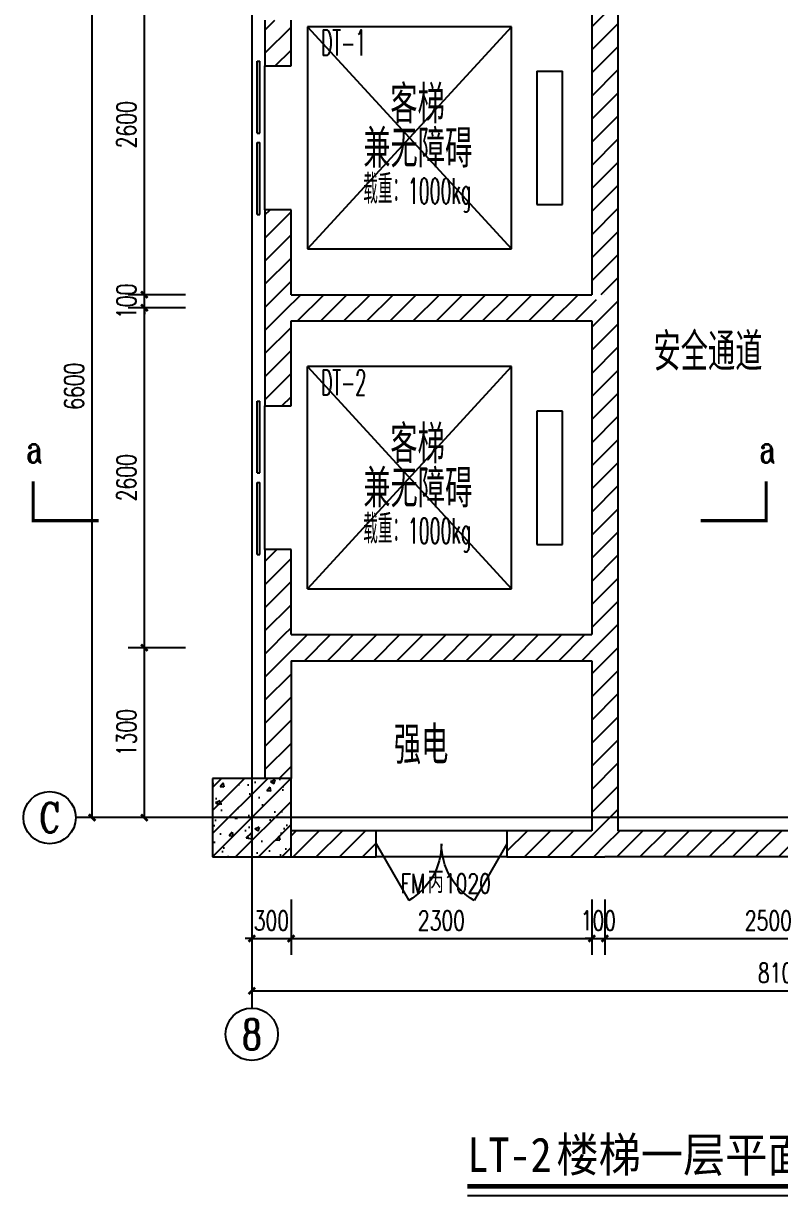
# Model space of a CAD drawing. Extents: x 1738711 to 2346805, y 1189731 to 2516152.
# Drawn here: x 1988551 to 1994333, y 1383536 to 1392502 of the extents above; entities that cross this region are included whole.
import ezdxf
from ezdxf.enums import TextEntityAlignment as Align

# ---------------------------------------------------------------- set-up
doc = ezdxf.new("R2010")
doc.units = 0
doc.header["$LTSCALE"] = 1000
doc.header["$MEASUREMENT"] = 0
doc.linetypes.add('复件 140224通州运河二期售楼部条件图_t3$0$X-ME SHAFT SH$0$X-B2$0$WATER_LINE', pattern=[0])
for name, color, linetype in [('AR-TEXT', 7, 'Continuous'), ('AXIS', 3, 'Continuous'), ('AXIS_TEXT', 7, 'Continuous'), ('COLUMN', 9, 'Continuous'), ('DIM_SYMB', 3, 'Continuous'), ('DOTE', 1, 'Continuous'), ('EVTR', 2, 'Continuous'), ('PUB_DIM', 3, 'Continuous'), ('PUB_HATCH', 8, 'Continuous'), ('PUB_TEXT', 7, 'Continuous'), ('WALL', 40, 'Continuous'), ('WINDOW', 144, 'Continuous'), ('WINDOW_TEXT', 7, 'Continuous')]:
    doc.layers.add(name, color=color, linetype=linetype)
doc.styles.add('_TCH_AXIS', font='COMPLEX', dxfattribs={"bigfont": 'GBCBIG'})
doc.styles.add('_TCH_DIM_T3', font='SIMPLEX', dxfattribs={"width": 0.705882, "bigfont": 'GBCBIG'})
doc.styles.add('_TCH_LABEL', font='COMPLEX', dxfattribs={"bigfont": 'GBCBIG'})
doc.styles.add('_TCH_WINDOW', font='SIMPLEX', dxfattribs={"height": 3.5, "bigfont": 'GBCBIG'})
doc.styles.add('COMPLEX', font='COMPLEX')
doc.styles.get("Standard").update_dxf_attribs({"font": 'gbenor.shx', "bigfont": 'gbcbig.shx'})
doc.styles.add('黑体', font='simhei_0.ttf', dxfattribs={"width": 0.9})
doc.dimstyles.new('_TCH_ARCH&&50', dxfattribs={"dimtxt": 148.75, "dimasz": 50, "dimexe": 125, "dimexo": 150, "dimgap": 63.125, "dimtad": 1, "dimdec": 0, "dimzin": 0, "dimdsep": 46, "dimtxsty": '_TCH_DIM_T3', "dimblk": 'ARCHTICK', "dimcen": 0.09, "dimclrt": 7, "dimazin": 2, "dimtfac": 1, "dimtdec": 0, "dimtix": 1, "dimtmove": 2, "dimatfit": 3, "dimfxl": 50, "dimtolj": 1, "dimtzin": 0, "dimarcsym": 0})
pattern_1 = [(45, (0, 89.76), (-88.388383, 88.388383), [])]

# ---------------------------------------------------------------- blocks, each defined once
blk = doc.blocks.new('_ArchTick')
at = {"color": 0, "linetype": 'ByBlock', "const_width": 0.4}
blk.add_lwpolyline([(-0.5, -0.5), (0.5, 0.5)], dxfattribs=at)
blk = doc.blocks.new('*D1749')
at = {"layer": 'Defpoints', "color": 0, "transparency": 16777216}
for p in [(1989076, 1393026.7), (1989540.7, 1393026.7), (1989540.7, 1386426.7)]:
    blk.add_point(p, dxfattribs=at)
at = {"layer": 'PUB_DIM', "color": 0, "lineweight": -2, "transparency": 16777216}
for p, q in [((1989390.7, 1393026.7), (1988951, 1393026.7)), ((1989076, 1386426.7), (1989076, 1393026.7)), ((1989390.7, 1386426.7), (1988951, 1386426.7))]:
    blk.add_line(p, q, dxfattribs=at)
at = {"layer": 'PUB_DIM', "color": 0, "lineweight": -2, "transparency": 16777216, "xscale": 50, "yscale": 50, "zscale": 50}
for p, rotation in [((1989076, 1393026.7), 90), ((1989076, 1386426.7), 270)]:
    blk.add_blockref('_ArchTick', p, dxfattribs=dict(at, rotation=rotation))
at = {"layer": 'PUB_DIM', "color": 7, "transparency": 16777216, "insert": (1988938.5, 1389726.7), "char_height": 148.75, "attachment_point": 5, "rotation": 90, "style": '_TCH_DIM_T3'}
blk.add_mtext('\\A1;6600', dxfattribs=at)
blk = doc.blocks.new('*D1750')
at = {"layer": 'Defpoints', "color": 0, "transparency": 16777216}
for p in [(1989476, 1387726.7), (1989940.7, 1387726.7), (1989940.7, 1386426.7)]:
    blk.add_point(p, dxfattribs=at)
at = {"layer": 'PUB_DIM', "color": 0, "lineweight": -2, "transparency": 16777216}
for p, q in [((1989790.7, 1387726.7), (1989351, 1387726.7)), ((1989476, 1386426.7), (1989476, 1387726.7)), ((1989790.7, 1386426.7), (1989351, 1386426.7))]:
    blk.add_line(p, q, dxfattribs=at)
at = {"layer": 'PUB_DIM', "color": 0, "lineweight": -2, "transparency": 16777216, "xscale": 50, "yscale": 50, "zscale": 50}
for p, rotation in [((1989476, 1387726.7), 90), ((1989476, 1386426.7), 270)]:
    blk.add_blockref('_ArchTick', p, dxfattribs=dict(at, rotation=rotation))
at = {"layer": 'PUB_DIM', "color": 7, "transparency": 16777216, "insert": (1989338.5, 1387076.7), "char_height": 148.75, "attachment_point": 5, "rotation": 90, "style": '_TCH_DIM_T3'}
blk.add_mtext('\\A1;1300', dxfattribs=at)
blk = doc.blocks.new('*D1751')
at = {"layer": 'Defpoints', "color": 0, "transparency": 16777216}
for p in [(1989476, 1390326.7), (1989940.7, 1390326.7), (1989940.7, 1387726.7)]:
    blk.add_point(p, dxfattribs=at)
at = {"layer": 'PUB_DIM', "color": 0, "lineweight": -2, "transparency": 16777216}
for p, q in [((1989790.7, 1390326.7), (1989351, 1390326.7)), ((1989476, 1387726.7), (1989476, 1390326.7)), ((1989790.7, 1387726.7), (1989351, 1387726.7))]:
    blk.add_line(p, q, dxfattribs=at)
at = {"layer": 'PUB_DIM', "color": 0, "lineweight": -2, "transparency": 16777216, "xscale": 50, "yscale": 50, "zscale": 50}
for p, rotation in [((1989476, 1390326.7), 90), ((1989476, 1387726.7), 270)]:
    blk.add_blockref('_ArchTick', p, dxfattribs=dict(at, rotation=rotation))
at = {"layer": 'PUB_DIM', "color": 7, "transparency": 16777216, "insert": (1989338.5, 1389026.7), "char_height": 148.75, "attachment_point": 5, "rotation": 90, "style": '_TCH_DIM_T3'}
blk.add_mtext('\\A1;2600', dxfattribs=at)
blk = doc.blocks.new('*D1752')
at = {"layer": 'Defpoints', "color": 0, "transparency": 16777216}
for p in [(1989476, 1390426.7), (1989940.7, 1390426.7), (1989940.7, 1390326.7)]:
    blk.add_point(p, dxfattribs=at)
at = {"layer": 'PUB_DIM', "color": 0, "lineweight": -2, "transparency": 16777216}
for p, q in [((1989476, 1390426.7), (1989476, 1390476.7)), ((1989790.7, 1390426.7), (1989351, 1390426.7)), ((1989476, 1390326.7), (1989476, 1390426.7)), ((1989790.7, 1390326.7), (1989351, 1390326.7)), ((1989476, 1390326.7), (1989476, 1390276.7))]:
    blk.add_line(p, q, dxfattribs=at)
at = {"layer": 'PUB_DIM', "color": 0, "lineweight": -2, "transparency": 16777216, "xscale": 50, "yscale": 50, "zscale": 50}
for p, rotation in [((1989476, 1390426.7), 270), ((1989476, 1390326.7), 90)]:
    blk.add_blockref('_ArchTick', p, dxfattribs=dict(at, rotation=rotation))
at = {"layer": 'PUB_DIM', "color": 7, "transparency": 16777216, "insert": (1989338.5, 1390376.7), "char_height": 148.75, "attachment_point": 5, "rotation": 90, "style": '_TCH_DIM_T3'}
blk.add_mtext('\\A1;100', dxfattribs=at)
blk = doc.blocks.new('*D1753')
at = {"layer": 'Defpoints', "color": 0, "transparency": 16777216}
for p in [(1989476, 1393026.7), (1989940.7, 1393026.7), (1989940.7, 1390426.7)]:
    blk.add_point(p, dxfattribs=at)
at = {"layer": 'PUB_DIM', "color": 0, "lineweight": -2, "transparency": 16777216}
for p, q in [((1989790.7, 1393026.7), (1989351, 1393026.7)), ((1989476, 1390426.7), (1989476, 1393026.7)), ((1989790.7, 1390426.7), (1989351, 1390426.7))]:
    blk.add_line(p, q, dxfattribs=at)
at = {"layer": 'PUB_DIM', "color": 0, "lineweight": -2, "transparency": 16777216, "xscale": 50, "yscale": 50, "zscale": 50}
for p, rotation in [((1989476, 1393026.7), 90), ((1989476, 1390426.7), 270)]:
    blk.add_blockref('_ArchTick', p, dxfattribs=dict(at, rotation=rotation))
at = {"layer": 'PUB_DIM', "color": 7, "transparency": 16777216, "insert": (1989338.5, 1391726.7), "char_height": 148.75, "attachment_point": 5, "rotation": 90, "style": '_TCH_DIM_T3'}
blk.add_mtext('\\A1;2600', dxfattribs=at)
blk = doc.blocks.new('*D1764')
at = {"layer": 'Defpoints', "color": 0, "transparency": 16777216}
for p in [(1990297.2, 1385550.2), (1998397.2, 1385550.2), (1998397.2, 1385101.6)]:
    blk.add_point(p, dxfattribs=at)
at = {"layer": 'PUB_DIM', "color": 0, "lineweight": -2, "transparency": 16777216}
for p, q in [((1990297.2, 1385400.2), (1990297.2, 1384976.6)), ((1998397.2, 1385400.2), (1998397.2, 1384976.6)), ((1990297.2, 1385101.6), (1998397.2, 1385101.6))]:
    blk.add_line(p, q, dxfattribs=at)
at = {"layer": 'PUB_DIM', "color": 0, "lineweight": -2, "transparency": 16777216, "xscale": 50, "yscale": 50, "zscale": 50, "rotation": 180}
blk.add_blockref('_ArchTick', (1990297.2, 1385101.6), dxfattribs=at)
at = {"layer": 'PUB_DIM', "color": 0, "lineweight": -2, "transparency": 16777216, "xscale": 50, "yscale": 50, "zscale": 50}
blk.add_blockref('_ArchTick', (1998397.2, 1385101.6), dxfattribs=at)
at = {"layer": 'PUB_DIM', "color": 7, "transparency": 16777216, "insert": (1994347.2, 1385239.1), "char_height": 148.75, "attachment_point": 5, "style": '_TCH_DIM_T3'}
blk.add_mtext('\\A1;8100', dxfattribs=at)
blk = doc.blocks.new('*D1765')
at = {"layer": 'Defpoints', "color": 0, "transparency": 16777216}
for p in [(1990297.2, 1385950.2), (1990597.2, 1385950.2), (1990597.2, 1385501.6)]:
    blk.add_point(p, dxfattribs=at)
at = {"layer": 'PUB_DIM', "color": 0, "lineweight": -2, "transparency": 16777216}
for p, q in [((1990297.2, 1385800.2), (1990297.2, 1385376.6)), ((1990597.2, 1385800.2), (1990597.2, 1385376.6)), ((1990297.2, 1385501.6), (1990247.2, 1385501.6)), ((1990297.2, 1385501.6), (1990597.2, 1385501.6)), ((1990597.2, 1385501.6), (1990647.2, 1385501.6))]:
    blk.add_line(p, q, dxfattribs=at)
at = {"layer": 'PUB_DIM', "color": 0, "lineweight": -2, "transparency": 16777216, "xscale": 50, "yscale": 50, "zscale": 50}
blk.add_blockref('_ArchTick', (1990297.2, 1385501.6), dxfattribs=at)
at = {"layer": 'PUB_DIM', "color": 0, "lineweight": -2, "transparency": 16777216, "xscale": 50, "yscale": 50, "zscale": 50, "rotation": 180}
blk.add_blockref('_ArchTick', (1990597.2, 1385501.6), dxfattribs=at)
at = {"layer": 'PUB_DIM', "color": 7, "transparency": 16777216, "insert": (1990447.2, 1385639.1), "char_height": 148.75, "attachment_point": 5, "style": '_TCH_DIM_T3'}
blk.add_mtext('\\A1;300', dxfattribs=at)
blk = doc.blocks.new('*D1766')
at = {"layer": 'Defpoints', "color": 0, "transparency": 16777216}
for p in [(1990597.2, 1385950.2), (1992897.2, 1385950.2), (1992897.2, 1385501.6)]:
    blk.add_point(p, dxfattribs=at)
at = {"layer": 'PUB_DIM', "color": 0, "lineweight": -2, "transparency": 16777216}
for p, q in [((1990597.2, 1385800.2), (1990597.2, 1385376.6)), ((1992897.2, 1385800.2), (1992897.2, 1385376.6)), ((1990597.2, 1385501.6), (1992897.2, 1385501.6))]:
    blk.add_line(p, q, dxfattribs=at)
at = {"layer": 'PUB_DIM', "color": 0, "lineweight": -2, "transparency": 16777216, "xscale": 50, "yscale": 50, "zscale": 50, "rotation": 180}
blk.add_blockref('_ArchTick', (1990597.2, 1385501.6), dxfattribs=at)
at = {"layer": 'PUB_DIM', "color": 0, "lineweight": -2, "transparency": 16777216, "xscale": 50, "yscale": 50, "zscale": 50}
blk.add_blockref('_ArchTick', (1992897.2, 1385501.6), dxfattribs=at)
at = {"layer": 'PUB_DIM', "color": 7, "transparency": 16777216, "insert": (1991747.2, 1385639.1), "char_height": 148.75, "attachment_point": 5, "style": '_TCH_DIM_T3'}
blk.add_mtext('\\A1;2300', dxfattribs=at)
blk = doc.blocks.new('*D1767')
at = {"layer": 'Defpoints', "color": 0, "transparency": 16777216}
for p in [(1992897.2, 1385950.2), (1992997.2, 1385950.2), (1992997.2, 1385501.6)]:
    blk.add_point(p, dxfattribs=at)
at = {"layer": 'PUB_DIM', "color": 0, "lineweight": -2, "transparency": 16777216}
for p, q in [((1992897.2, 1385800.2), (1992897.2, 1385376.6)), ((1992997.2, 1385800.2), (1992997.2, 1385376.6)), ((1992897.2, 1385501.6), (1992847.2, 1385501.6)), ((1992897.2, 1385501.6), (1992997.2, 1385501.6)), ((1992997.2, 1385501.6), (1993047.2, 1385501.6))]:
    blk.add_line(p, q, dxfattribs=at)
at = {"layer": 'PUB_DIM', "color": 0, "lineweight": -2, "transparency": 16777216, "xscale": 50, "yscale": 50, "zscale": 50}
blk.add_blockref('_ArchTick', (1992897.2, 1385501.6), dxfattribs=at)
at = {"layer": 'PUB_DIM', "color": 0, "lineweight": -2, "transparency": 16777216, "xscale": 50, "yscale": 50, "zscale": 50, "rotation": 180}
blk.add_blockref('_ArchTick', (1992997.2, 1385501.6), dxfattribs=at)
at = {"layer": 'PUB_DIM', "color": 7, "transparency": 16777216, "insert": (1992947.2, 1385639.1), "char_height": 148.75, "attachment_point": 5, "style": '_TCH_DIM_T3'}
blk.add_mtext('\\A1;100', dxfattribs=at)
blk = doc.blocks.new('*D1768')
at = {"layer": 'Defpoints', "color": 0, "transparency": 16777216}
for p in [(1992997.2, 1385950.2), (1995497.2, 1385950.2), (1995497.2, 1385501.6)]:
    blk.add_point(p, dxfattribs=at)
at = {"layer": 'PUB_DIM', "color": 0, "lineweight": -2, "transparency": 16777216}
for p, q in [((1992997.2, 1385800.2), (1992997.2, 1385376.6)), ((1995497.2, 1385800.2), (1995497.2, 1385376.6)), ((1992997.2, 1385501.6), (1995497.2, 1385501.6))]:
    blk.add_line(p, q, dxfattribs=at)
at = {"layer": 'PUB_DIM', "color": 0, "lineweight": -2, "transparency": 16777216, "xscale": 50, "yscale": 50, "zscale": 50, "rotation": 180}
blk.add_blockref('_ArchTick', (1992997.2, 1385501.6), dxfattribs=at)
at = {"layer": 'PUB_DIM', "color": 0, "lineweight": -2, "transparency": 16777216, "xscale": 50, "yscale": 50, "zscale": 50}
blk.add_blockref('_ArchTick', (1995497.2, 1385501.6), dxfattribs=at)
at = {"layer": 'PUB_DIM', "color": 7, "transparency": 16777216, "insert": (1994247.2, 1385639.1), "char_height": 148.75, "attachment_point": 5, "style": '_TCH_DIM_T3'}
blk.add_mtext('\\A1;2500', dxfattribs=at)
blk = doc.blocks.new('$DORLIB2D$00000127')
at = {"color": 0}
for points in [[(-0.5333, 0.7949), (-0.5333, 0.6904)], [(-0.0333, 0.7949), (-0.5333, 0.7949)], [(-0.0333, 0.7949), (-0.0333, 0.6904)], [(0.5333, 0.7949), (0.0333, 0.7949)], [(0.0333, 0.7949), (0.0333, 0.6904)], [(0.5333, 0.7949), (0.5333, 0.6904)], [(-0.0333, 0.6904), (-0.5333, 0.6904)], [(0.5333, 0.6904), (0.0333, 0.6904)], [(0.5, 0.5), (-0.5, 0.5)]]:
    blk.add_lwpolyline(points, dxfattribs=at)
blk = doc.blocks.new('$DorLib2D$00000231')
at = {"color": 0}
for p, q in [((-0.5, 0), (-0.25, 0.433)), ((0.5, 0), (0.25, 0.433))]:
    blk.add_line(p, q, dxfattribs=at)
for centre, start, end in [((-0.5, 0), 0, 60), ((0.5, 0), 120, 180)]:
    blk.add_arc(centre, 0.5, start, end, dxfattribs=at)
blk = doc.blocks.new('_AXISO')
blk.add_circle((0, 0), 0.5)
at = {"layer": 'AXIS_TEXT', "style": 'COMPLEX', "width": 1.041667}
blk.add_attdef('A', text='', height=0.56, dxfattribs=at).set_placement((-0.25, -0.28), (0.25, -0.28), align=Align.FIT)

msp = doc.modelspace()

# ---------------------------------------------------------------- hatches: boundary and pattern name
at = {"layer": 'PUB_HATCH'}
h = msp.add_hatch(dxfattribs=at)
h.set_pattern_fill('普通砖', color=256, scale=50, style=0)
h.set_pattern_definition(pattern_1)
h.paths.add_polyline_path([(1992997.2, 1392993.3), (1992897.2, 1392926.7), (1992897.2, 1390426.7), (1992947.2, 1390427.3), (1993097.2, 1390426.7), (1993097.2, 1392926.7)])
h = msp.add_hatch(dxfattribs=at)
h.set_pattern_fill('普通砖', color=256, scale=50, style=0)
h.set_pattern_definition(pattern_1)
h.paths.add_polyline_path([(1990597.2, 1392526.7), (1990397.2, 1392526.7), (1990397.2, 1392176.7), (1990597.2, 1392176.7)])
h = msp.add_hatch(dxfattribs=at)
h.set_pattern_fill('普通砖', color=256, scale=50, style=0)
h.set_pattern_definition(pattern_1)
h.paths.add_polyline_path([(1990597.2, 1390426.7), (1990597.2, 1391076.7), (1990397.2, 1391076.7), (1990397.2, 1390426.7)])
h = msp.add_hatch(dxfattribs=at)
h.set_pattern_fill('普通砖', color=256, scale=50, style=0)
h.set_pattern_definition(pattern_1)
h.paths.add_polyline_path([(1990597.2, 1390426.7), (1990397.2, 1390426.7), (1990397.2, 1390326.7), (1990530.5, 1390326.7)])
at = {"layer": 'PUB_HATCH', "linetype": '复件 140224通州运河二期售楼部条件图_t3$0$X-ME SHAFT SH$0$X-B2$0$WATER_LINE'}
h = msp.add_hatch(dxfattribs=at)
h.set_pattern_fill('普通砖', color=256, scale=50, style=0)
h.set_pattern_definition(pattern_1)
h.paths.add_polyline_path([(1990530.5, 1390326.7), (1990597.2, 1390226.7), (1992897.2, 1390226.7), (1992971.9, 1390352), (1992897.2, 1390426.7), (1990597.2, 1390426.7)])
at = {"layer": 'PUB_HATCH'}
h = msp.add_hatch(dxfattribs=at)
h.set_pattern_fill('普通砖', color=256, scale=50, style=0)
h.set_pattern_definition(pattern_1)
h.paths.add_polyline_path([(1992971.9, 1390352), (1992897.2, 1390226.7), (1992897.2, 1387826.7), (1993097.2, 1387826.7), (1993097.2, 1390326.7)])
h = msp.add_hatch(dxfattribs=at)
h.set_pattern_fill('普通砖', color=256, scale=50, style=0)
h.set_pattern_definition(pattern_1)
h.paths.add_polyline_path([(1992947.2, 1390427.3), (1992996, 1390427.8), (1992971.9, 1390352), (1993097.2, 1390326.7), (1993097.2, 1390426.7)])
h = msp.add_hatch(dxfattribs=at)
h.set_pattern_fill('普通砖', color=256, scale=50, style=0)
h.set_pattern_definition(pattern_1)
h.paths.add_polyline_path([(1990397.2, 1390326.7), (1990397.2, 1389576.7), (1990597.2, 1389576.7), (1990597.2, 1390226.7), (1990530.5, 1390326.7)])
h = msp.add_hatch(dxfattribs=at)
h.set_pattern_fill('普通砖', color=256, scale=50, style=0)
h.set_pattern_definition(pattern_1)
h.paths.add_polyline_path([(1990597.2, 1387826.7), (1990597.2, 1388476.7), (1990397.2, 1388476.7), (1990397.2, 1387826.7)])
h = msp.add_hatch(dxfattribs=at)
h.set_pattern_fill('普通砖', color=256, scale=50, style=0)
h.set_pattern_definition(pattern_1)
h.paths.add_polyline_path([(1990597.2, 1387826.7), (1990397.2, 1387826.7), (1990397.2, 1387726.7), (1990530.5, 1387726.7)])
at = {"layer": 'PUB_HATCH', "linetype": '复件 140224通州运河二期售楼部条件图_t3$0$X-ME SHAFT SH$0$X-B2$0$WATER_LINE'}
h = msp.add_hatch(dxfattribs=at)
h.set_pattern_fill('普通砖', color=256, scale=50, style=0)
h.set_pattern_definition(pattern_1)
h.paths.add_polyline_path([(1990530.5, 1387726.7), (1990597.2, 1387626.7), (1992897.2, 1387626.7), (1992963.8, 1387726.7), (1992897.2, 1387826.7), (1990597.2, 1387826.7)])
at = {"layer": 'PUB_HATCH'}
h = msp.add_hatch(dxfattribs=at)
h.set_pattern_fill('普通砖', color=256, scale=50, style=0)
h.set_pattern_definition(pattern_1)
h.paths.add_polyline_path([(1993097.2, 1387826.7), (1992897.2, 1387826.7), (1992963.8, 1387726.7), (1993097.2, 1387726.7)])
h = msp.add_hatch(dxfattribs=at)
h.set_pattern_fill('普通砖', color=256, scale=50, style=0)
h.set_pattern_definition(pattern_1)
h.paths.add_polyline_path([(1990397.2, 1386726.7), (1990597.2, 1386726.7), (1990597.2, 1387626.7), (1990530.5, 1387726.7), (1990397.2, 1387726.7)])
h = msp.add_hatch(dxfattribs=at)
h.set_pattern_fill('普通砖', color=256, scale=50, style=0)
h.set_pattern_definition(pattern_1)
h.paths.add_polyline_path([(1992963.8, 1387726.7), (1992897.2, 1387626.7), (1992897.2, 1386326.7), (1992997.2, 1386260), (1993097.2, 1386326.7), (1993097.2, 1387726.7)])
at = {"layer": 'PUB_HATCH', "linetype": '复件 140224通州运河二期售楼部条件图_t3$0$X-ME SHAFT SH$0$X-B2$0$WATER_LINE'}
h = msp.add_hatch(dxfattribs=at)
h.set_pattern_fill('钢筋混凝土', color=256, scale=50, style=0)
h.set_pattern_definition([(45, (0, 0), (-88.3883476, 88.3883476), []), (50, (0, 0), (358.63009, -31.376067), [37.5, -412.5]), (355, (0, 0), (-69.375667, 376.096067), [30, -330]), (100.4514, (29.9, -2.6), (289.25469, 344.71977), [31.870095, -350.571056]), (46.1842, (0, 100), (533.620524, -82.75951), [56.25, -618.75]), (96.6356, (44.47, 93.1), (467.33135, 487.05894), [47.80514, -525.8565]), (351.1842, (0, 100), (467.33097, 487.0593), [45, -495]), (21, (50, 75), (298.453526, -201.309445), [37.5, -412.5]), (326, (50, 75), (121.657666, 362.57502), [30, -330]), (71.4514, (74.87, 58.22), (420.111314, 161.26525), [31.870095, -350.571056]), (37.5, (0, 0), (6.0799277, 166.446927), [0, -326, 0, -335, 0, -331.25]), (7.5, (0, 0), (131.534769, 197.205856), [0, -191, 0, -318.5, 0, -126.25]), (327.5, (-111.5, 0), (266.911218, -11.277436), [0, -125, 0, -390, 0, -517.5]), (317.5, (-161.5, 0), (291.593085, 50.052491), [0, -162.5, 0, -259, 0, -367.5])])
h.paths.add_polyline_path([(1989997.2, 1386126.7), (1990597.2, 1386126.7), (1990597.2, 1386726.7), (1989997.2, 1386726.7)])
at = {"layer": 'PUB_HATCH'}
h = msp.add_hatch(dxfattribs=at)
h.set_pattern_fill('普通砖', color=256, scale=50, style=0)
h.set_pattern_definition(pattern_1)
h.paths.add_polyline_path([(1990597.2, 1386326.7), (1990597.2, 1386126.7), (1991247.2, 1386126.7), (1991247.2, 1386326.7)])
h = msp.add_hatch(dxfattribs=at)
h.set_pattern_fill('普通砖', color=256, scale=50, style=0)
h.set_pattern_definition(pattern_1)
h.paths.add_polyline_path([(1992897.2, 1386326.7), (1992247.2, 1386326.7), (1992247.2, 1386126.7), (1992997.2, 1386126.7), (1992997.2, 1386260)])
h = msp.add_hatch(dxfattribs=at)
h.set_pattern_fill('普通砖', color=256, scale=50, style=0)
h.set_pattern_definition(pattern_1)
h.paths.add_polyline_path([(1995497.2, 1386260), (1995397.2, 1386326.7), (1993097.2, 1386326.7), (1992997.2, 1386260), (1992997.2, 1386126.7), (1995497.2, 1386126.7)])

# ---------------------------------------------------------------- linework, layer by layer
at = {"layer": 'AXIS'}
for p, q in [((1989451, 1386426.7), (1988951, 1386426.7)), ((1990297.2, 1385469.6), (1990297.2, 1384969.6))]:
    msp.add_line(p, q, dxfattribs=at)
at = {"layer": 'COLUMN', "linetype": '复件 140224通州运河二期售楼部条件图_t3$0$X-ME SHAFT SH$0$X-B2$0$WATER_LINE'}
for p, q in [((1990597.2, 1386726.7), (1989997.2, 1386726.7)), ((1989997.2, 1386726.7), (1989997.2, 1386126.7)), ((1990597.2, 1386126.7), (1990597.2, 1386726.7)), ((1989997.2, 1386126.7), (1990597.2, 1386126.7))]:
    msp.add_line(p, q, dxfattribs=at)
at = {"layer": 'DIM_SYMB'}
for points, const_width in [([(1988625.1, 1388998.7), (1988625.1, 1388698.7), (1989125.1, 1388698.7)], 25), ([(1993730.5, 1388698.7), (1994230.5, 1388698.7), (1994230.5, 1388998.7)], 25), ([(1991945.8, 1383605.7), (1995677.1, 1383605.7)], 35)]:
    msp.add_lwpolyline(points, dxfattribs=dict(at, const_width=const_width))
msp.add_lwpolyline([(1991945.8, 1383535.7), (1995677.1, 1383535.7)], dxfattribs=at)
at = {"layer": 'DOTE'}
for p, q in [((1990297.2, 1394226.9), (1990297.2, 1385283.7)), ((1999903.6, 1386426.7), (1989281.3, 1386426.7))]:
    msp.add_line(p, q, dxfattribs=at)
at = {"layer": 'EVTR', "linetype": '复件 140224通州运河二期售楼部条件图_t3$0$X-ME SHAFT SH$0$X-B2$0$WATER_LINE'}
for p, q in [((1992282.2, 1392476.7), (1990722.2, 1392476.7)), ((1990722.2, 1392476.7), (1990722.2, 1390776.7)), ((1992282.2, 1392476.7), (1990722.2, 1390776.7)), ((1990722.2, 1392476.7), (1992282.2, 1390776.7)), ((1992282.2, 1390776.7), (1992282.2, 1392476.7)), ((1992477.2, 1392136.7), (1992477.2, 1391116.7)), ((1992477.2, 1392136.7), (1992672.2, 1392136.7)), ((1992672.2, 1391116.7), (1992672.2, 1392136.7)), ((1992477.2, 1391116.7), (1992672.2, 1391116.7)), ((1990722.2, 1390776.7), (1992282.2, 1390776.7)), ((1992282.2, 1389876.7), (1990722.2, 1389876.7)), ((1992282.2, 1389876.7), (1990722.2, 1388176.7)), ((1990722.2, 1389876.7), (1992282.2, 1388176.7)), ((1990722.2, 1388176.7), (1990722.2, 1389876.7)), ((1992282.2, 1388176.7), (1992282.2, 1389876.7)), ((1992672.2, 1389536.7), (1992477.2, 1389536.7)), ((1992477.2, 1389536.7), (1992477.2, 1388516.7)), ((1992672.2, 1388516.7), (1992672.2, 1389536.7)), ((1992477.2, 1388516.7), (1992672.2, 1388516.7)), ((1990722.2, 1388176.7), (1992282.2, 1388176.7))]:
    msp.add_line(p, q, dxfattribs=at)
at = {"layer": 'WALL'}
for p, q in [((1992897.2, 1392926.7), (1992897.2, 1390426.7)), ((1993097.2, 1392926.7), (1993097.2, 1390426.7)), ((1990397.2, 1392526.7), (1990397.2, 1392176.7)), ((1990597.2, 1392176.7), (1990597.2, 1392526.7)), ((1990397.2, 1392176.7), (1990597.2, 1392176.7)), ((1990597.2, 1391076.7), (1990397.2, 1391076.7)), ((1990397.2, 1391076.7), (1990397.2, 1390426.7)), ((1990597.2, 1390426.7), (1990597.2, 1391076.7)), ((1990397.2, 1390426.7), (1990397.2, 1390326.7)), ((1990597.2, 1390426.7), (1990597.2, 1390426.7)), ((1992997.2, 1390427.8), (1992996, 1390427.8)), ((1993097.2, 1390426.7), (1993097.2, 1390326.7)), ((1990397.2, 1390326.7), (1990397.2, 1389576.7)), ((1993097.2, 1390326.7), (1993097.2, 1387826.7)), ((1990597.2, 1389576.7), (1990597.2, 1390226.7)), ((1992897.2, 1390226.7), (1992897.2, 1387826.7)), ((1990397.2, 1389576.7), (1990597.2, 1389576.7)), ((1990597.2, 1388476.7), (1990397.2, 1388476.7)), ((1990397.2, 1388476.7), (1990397.2, 1387826.7)), ((1990597.2, 1387826.7), (1990597.2, 1388476.7)), ((1990397.2, 1387826.7), (1990397.2, 1387726.7)), ((1990597.2, 1387826.7), (1990597.2, 1387826.7)), ((1992897.2, 1387826.7), (1992897.2, 1387826.7)), ((1993097.2, 1387826.7), (1993097.2, 1387726.7)), ((1990397.2, 1387726.7), (1990397.2, 1386726.7)), ((1993097.2, 1387726.7), (1993097.2, 1386326.7)), ((1990597.2, 1387626.7), (1990597.2, 1386726.7)), ((1992897.2, 1387626.7), (1992897.2, 1386326.7)), ((1991247.2, 1386326.7), (1990597.2, 1386326.7)), ((1991247.2, 1386126.7), (1991247.2, 1386326.7)), ((1992897.2, 1386326.7), (1992247.2, 1386326.7)), ((1992247.2, 1386326.7), (1992247.2, 1386126.7)), ((1995397.2, 1386326.7), (1993097.2, 1386326.7)), ((1990597.2, 1386126.7), (1991247.2, 1386126.7)), ((1992247.2, 1386126.7), (1992997.2, 1386126.7)), ((1995497.2, 1386126.7), (1992997.2, 1386126.7))]:
    msp.add_line(p, q, dxfattribs=at)
at = {"layer": 'WALL', "linetype": '复件 140224通州运河二期售楼部条件图_t3$0$X-ME SHAFT SH$0$X-B2$0$WATER_LINE'}
for p, q in [((1990597.2, 1390426.7), (1992897.2, 1390426.7)), ((1990597.2, 1390226.7), (1992897.2, 1390226.7)), ((1990597.2, 1387826.7), (1992897.2, 1387826.7)), ((1990597.2, 1387626.7), (1992897.2, 1387626.7))]:
    msp.add_line(p, q, dxfattribs=at)
at = {"layer": 'WINDOW'}
for p, q in [((1992247.2, 1386326.7), (1991247.2, 1386326.7)), ((1992247.2, 1386126.7), (1991247.2, 1386126.7))]:
    msp.add_line(p, q, dxfattribs=at)

# ---------------------------------------------------------------- block references
at = {"layer": 'AXIS'}
ref = msp.add_blockref('_AXISO', (1988751, 1386426.7), dxfattribs=dict(at, xscale=400, yscale=400, zscale=400))
ref.add_attrib('A', 'C', dxfattribs={"layer": 'AXIS_TEXT', "ltscale": 0.5, "height": 227.8, "style": '_TCH_AXIS'}).set_placement((1988669.6, 1386312.8), (1988832.4, 1386312.8), align=Align.FIT)
ref = msp.add_blockref('_AXISO', (1990297.2, 1384769.6), dxfattribs=dict(at, xscale=400, yscale=400, zscale=400))
ref.add_attrib('A', '8', dxfattribs={"layer": 'AXIS_TEXT', "ltscale": 0.5, "height": 233, "style": '_TCH_AXIS'}).set_placement((1990219.5, 1384653.1), (1990374.8, 1384653.1), align=Align.FIT)
at = {"layer": 'WINDOW', "linetype": '复件 140224通州运河二期售楼部条件图_t3$0$X-ME SHAFT SH$0$X-B2$0$WATER_LINE', "xscale": 1100, "yscale": -199.9999999743886, "zscale": 1100}
for p, rotation in [((1990497.2, 1391626.7), 270.0000001475325), ((1990497.2, 1389026.7), 270.0000001475321)]:
    msp.add_blockref('$DORLIB2D$00000127', p, dxfattribs=dict(at, rotation=rotation))
at = {"layer": 'WINDOW', "xscale": -1000, "yscale": 1000, "zscale": -1000, "rotation": 179.999999846705}
msp.add_blockref('$DorLib2D$00000231', (1991747.2, 1386226.7), dxfattribs=at)

# ---------------------------------------------------------------- texts
at = {"layer": 'AR-TEXT', "style": '_TCH_DIM_T3'}
for s, height, width, p in [('DT-1', 195.5, 0.49827, (1990825.7, 1392257.6)), ('载重：', 221.84, 0.705882, (1991148.1, 1391122.7)), ('1000kg', 195.5, 0.49827, (1991490, 1391122.7)), ('DT-2', 195.5, 0.49827, (1990825.7, 1389657.6)), ('载重：', 221.84, 0.705882, (1991148.1, 1388522.7)), ('1000kg', 195.5, 0.49827, (1991490, 1388522.7))]:
    msp.add_text(s, height=height, dxfattribs=dict(at, width=width)).set_placement(p)
at = {"layer": 'AR-TEXT'}
for s, p in [('客梯', (1991356, 1391737.8)), ('兼无障碍', (1991150, 1391399.4)), ('安全通道', (1993368.5, 1389844.8)), ('客梯', (1991356, 1389137.8)), ('兼无障碍', (1991150, 1388799.4)), ('强电', (1991383.6, 1386836.6))]:
    msp.add_text(s, height=289.36, dxfattribs=at).set_placement(p)
at = {"layer": 'PUB_TEXT', "color": 7}
for s, height, style, width, p in [('a', 212.5, '_TCH_LABEL', 0.705882, (1988571.5, 1389142.4)), ('a', 212.5, '_TCH_LABEL', 0.705882, (1994177, 1389142.4)), ('楼梯一层平面图', 262.87, '黑体', 0.9, (1992626.3, 1383717.1)), ('LT-2', 262.87, '黑体', 0.9, (1991945.8, 1383717.1))]:
    msp.add_text(s, height=height, dxfattribs=dict(at, style=style, width=width)).set_placement(p)
at = {"layer": 'WINDOW_TEXT', "style": '_TCH_WINDOW', "width": 0.705882}
for s, p in [('FM', (1991432.9, 1385848.3)), ('1020', (1991765.8, 1385848.3))]:
    msp.add_text(s, height=148.75, rotation=360, dxfattribs=at).set_placement(p)
at = {"layer": 'WINDOW_TEXT', "style": '_TCH_WINDOW'}
msp.add_text('丙', height=168.8, rotation=360, dxfattribs=at).set_placement((1991642.9, 1385848.3))

# ---------------------------------------------------------------- dimensions: what is measured, and where the dimension line sits
at = {"layer": 'PUB_DIM'}
for p1, p2, distance, picture, middle in [((1989540.7, 1386426.7), (1989540.7, 1393026.7), 464.7, '*D1749', (1988938.5, 1389726.7)), ((1989940.7, 1390426.7), (1989940.7, 1393026.7), 464.7, '*D1753', (1989338.5, 1391726.7)), ((1989940.7, 1390326.7), (1989940.7, 1390426.7), 464.7, '*D1752', (1989338.5, 1390376.7)), ((1989940.7, 1387726.7), (1989940.7, 1390326.7), 464.7, '*D1751', (1989338.5, 1389026.7)), ((1989940.7, 1386426.7), (1989940.7, 1387726.7), 464.7, '*D1750', (1989338.5, 1387076.7)), ((1990297.2, 1385950.2), (1990597.2, 1385950.2), -448.6, '*D1765', (1990447.2, 1385639.1)), ((1990597.2, 1385950.2), (1992897.2, 1385950.2), -448.6, '*D1766', (1991747.2, 1385639.1)), ((1992897.2, 1385950.2), (1992997.2, 1385950.2), -448.6, '*D1767', (1992947.2, 1385639.1)), ((1992997.2, 1385950.2), (1995497.2, 1385950.2), -448.6, '*D1768', (1994247.2, 1385639.1)), ((1990297.2, 1385550.2), (1998397.2, 1385550.2), -448.6, '*D1764', (1994347.2, 1385239.1))]:
    dim = msp.add_aligned_dim(p1=p1, p2=p2, distance=distance, dimstyle='_TCH_ARCH&&50', dxfattribs=at)
    dim.commit()
    dim.dimension.update_dxf_attribs({"geometry": picture, "text_midpoint": middle})

doc.saveas('drawing.dxf')
